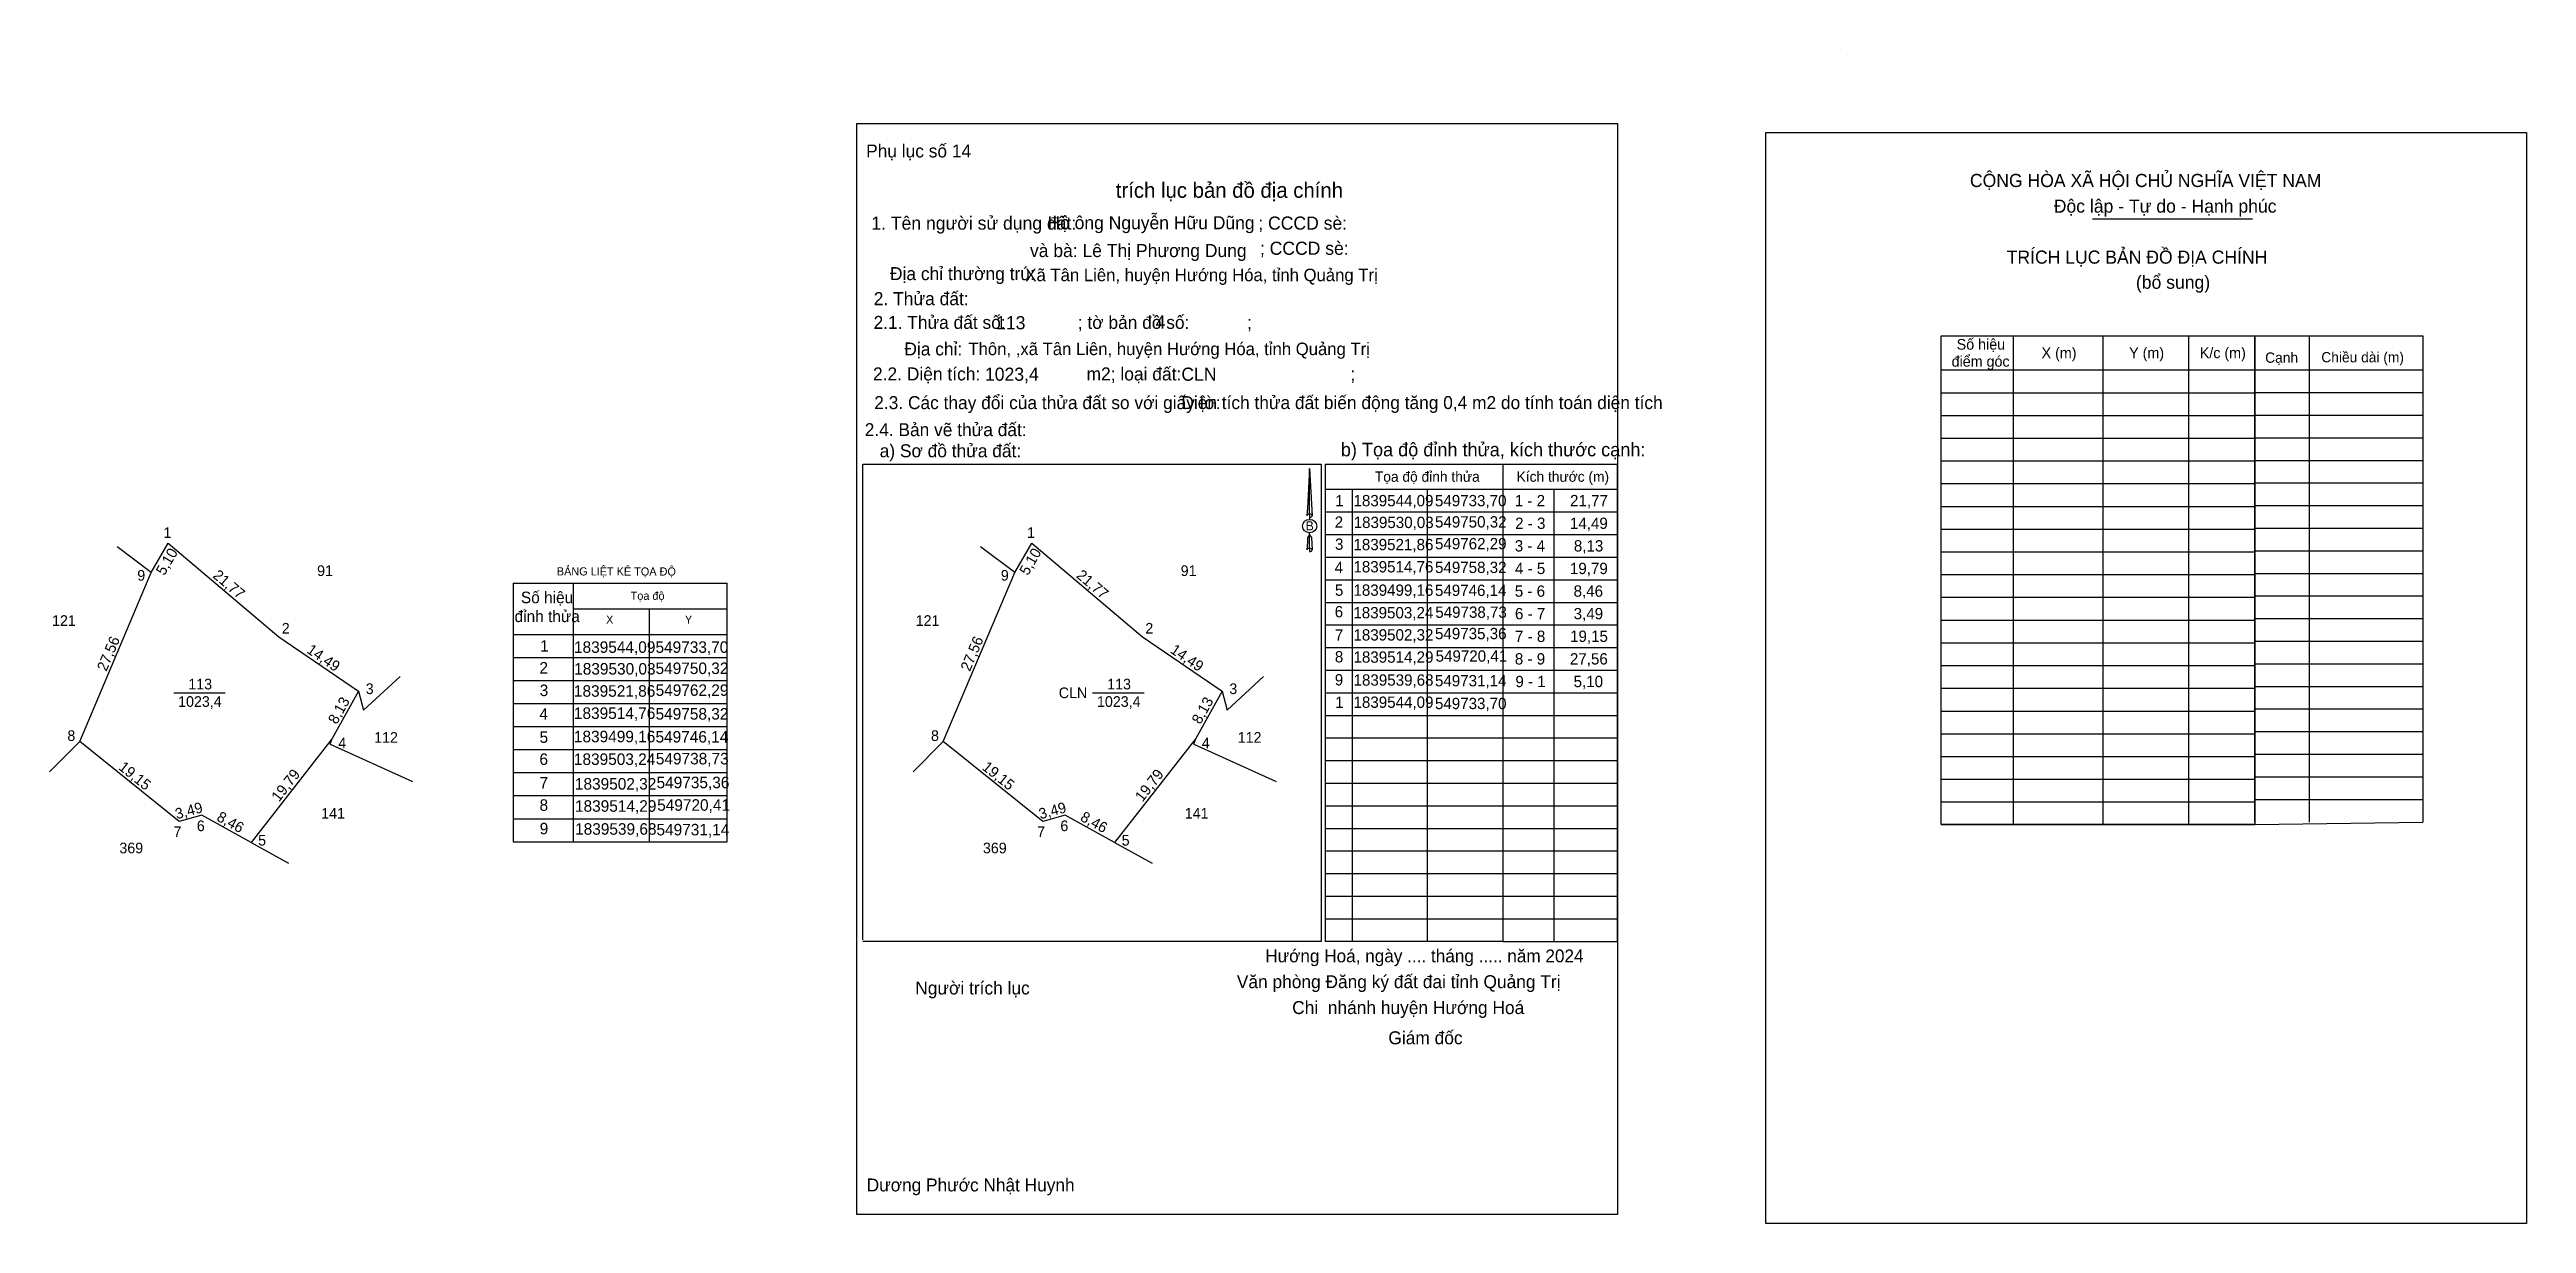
# Model space of a CAD drawing. Extents: x 549586 to 549958, y 1839442 to 1839618.
import ezdxf

# ---------------------------------------------------------------- set-up
doc = ezdxf.new("R2010")
doc.units = 0
for name, color, linetype in [('Level 1', 7, 'Continuous'), ('Level 10', 7, 'Continuous'), ('Level 13', 7, 'Continuous'), ('Level 27', 7, 'Continuous'), ('Level 29', 7, 'Continuous'), ('Level 3', 7, 'Continuous'), ('Level 36', 7, 'Continuous'), ('Level 40', 7, 'Continuous'), ('Level 42', 7, 'Continuous'), ('Level 49', 7, 'Continuous'), ('Level 5', 7, 'Continuous'), ('Level 52', 7, 'Continuous'), ('Level 53', 7, 'Continuous'), ('Level 6', 7, 'Continuous'), ('Level 63', 7, 'Continuous'), ('Level 9', 7, 'Continuous')]:
    doc.layers.add(name, color=color, linetype=linetype)

msp = doc.modelspace()

# ---------------------------------------------------------------- linework, layer by layer
at = {"layer": 'Level 1'}
for p, q in [((549855.12, 1839618.22), (549855.12, 1839618.22)), ((549893.01, 1839592.81), (549917.02, 1839592.81)), ((549925.54, 1839575.24), (549925.54, 1839502.22)), ((549917.39, 1839570.1), (549942.57, 1839570.1)), ((549917.39, 1839566.71), (549942.57, 1839566.71)), ((549917.39, 1839563.32), (549942.57, 1839563.32)), ((549917.39, 1839559.92), (549942.57, 1839559.92)), ((549804.5, 1839484.29), (549804.5, 1839555.97)), ((549804.5, 1839555.97), (549821.61, 1839555.97)), ((549821.61, 1839555.97), (549821.61, 1839484.29)), ((549917.39, 1839556.53), (549942.57, 1839556.53)), ((549777.86, 1839552.18), (549821.61, 1839552.18)), ((549812.11, 1839552.18), (549812.11, 1839484.29)), ((549917.39, 1839553.13), (549942.57, 1839553.13)), ((549777.77, 1839548.78), (549821.61, 1839548.78)), ((549917.39, 1839549.74), (549942.57, 1839549.74)), ((549777.77, 1839545.39), (549821.61, 1839545.39)), ((549917.39, 1839546.34), (549942.57, 1839546.34)), ((549777.77, 1839541.99), (549821.61, 1839541.99)), ((549917.39, 1839542.95), (549942.57, 1839542.95)), ((549777.77, 1839538.6), (549821.61, 1839538.6)), ((549917.39, 1839539.56), (549942.57, 1839539.56)), ((549777.77, 1839535.2), (549821.61, 1839535.2)), ((549917.39, 1839536.16), (549942.57, 1839536.16)), ((549777.77, 1839531.81), (549821.61, 1839531.81)), ((549917.39, 1839532.77), (549942.57, 1839532.77)), ((549777.77, 1839528.42), (549821.61, 1839528.42)), ((549917.39, 1839529.37), (549942.57, 1839529.37)), ((549917.39, 1839525.98), (549942.57, 1839525.98)), ((549777.77, 1839525.02), (549821.61, 1839525.02)), ((549917.39, 1839522.59), (549942.57, 1839522.59)), ((549777.77, 1839521.63), (549821.61, 1839521.63)), ((549917.39, 1839519.19), (549942.57, 1839519.19)), ((549777.77, 1839518.23), (549821.61, 1839518.23)), ((549777.77, 1839514.84), (549821.61, 1839514.84)), ((549917.39, 1839515.8), (549942.57, 1839515.8)), ((549777.77, 1839511.44), (549821.61, 1839511.44)), ((549917.39, 1839512.4), (549942.57, 1839512.4)), ((549777.77, 1839508.05), (549821.61, 1839508.05)), ((549917.39, 1839509.01), (549942.57, 1839509.01)), ((549777.77, 1839504.66), (549821.61, 1839504.66)), ((549917.39, 1839505.61), (549942.57, 1839505.61)), ((549777.77, 1839501.26), (549821.61, 1839501.26)), ((549917.39, 1839501.85), (549942.57, 1839502.22)), ((549777.77, 1839497.87), (549821.61, 1839497.87)), ((549777.77, 1839494.47), (549821.61, 1839494.47)), ((549777.77, 1839491.08), (549821.61, 1839491.08)), ((549777.77, 1839487.68), (549821.61, 1839487.68)), ((549804.5, 1839484.29), (549821.61, 1839484.29))]:
    msp.add_line(p, q, dxfattribs=at)
msp.add_lwpolyline([(549917.39, 1839502.22), (549917.39, 1839575.24), (549942.57, 1839575.24), (549942.57, 1839502.22)], dxfattribs=at)
at = {"layer": 'Level 10'}
for p, q in [((549768.51, 1839524.06), (549763.03, 1839519.02)), ((549758.01, 1839513.9), (549758.32, 1839514.76)), ((549758.01, 1839513.9), (549770.4, 1839508.31))]:
    msp.add_line(p, q, dxfattribs=at)
msp.add_lwpolyline([(549758.32, 1839514.76), (549746.14, 1839499.16), (549738.73, 1839503.24), (549735.36, 1839502.32), (549720.41, 1839514.29), (549731.14, 1839539.68), (549733.7, 1839544.09), (549750.32, 1839530.03), (549762.29, 1839521.86)], close=True, dxfattribs=at)
at = {"layer": 'Level 13'}
for points in [[(549707.43, 1839607.13), (549821.67, 1839607.13), (549821.67, 1839443.29), (549707.43, 1839443.29)], [(549843.91, 1839605.78), (549958.16, 1839605.78), (549958.16, 1839441.94), (549843.91, 1839441.94)]]:
    msp.add_lwpolyline(points, close=True, dxfattribs=at)
at = {"layer": 'Level 27'}
for p, q in [((549731.14, 1839539.68), (549726.02, 1839543.55)), ((549720.41, 1839514.29), (549715.88, 1839509.75)), ((549746.14, 1839499.16), (549751.76, 1839496.05))]:
    msp.add_line(p, q, dxfattribs=at)
at = {"layer": 'Level 29'}
msp.add_line((549762.29, 1839521.86), (549763.03, 1839519.02), dxfattribs=at)
msp.add_line((549762.29, 1839521.86), (549763.03, 1839519.02), dxfattribs=at)
at = {"layer": 'Level 3'}
for p, q in [((549855.12, 1839618.22), (549855.12, 1839618.22)), ((549708.31, 1839555.97), (549777.13, 1839555.97)), ((549708.31, 1839484.55), (549708.31, 1839555.97)), ((549777.13, 1839555.97), (549777.13, 1839484.29)), ((549777.77, 1839555.97), (549777.77, 1839484.29)), ((549777.77, 1839555.97), (549804.5, 1839555.97)), ((549781.81, 1839552.18), (549781.81, 1839484.29)), ((549793.05, 1839552.18), (549793.05, 1839484.29)), ((549777.13, 1839484.29), (549708.31, 1839484.29)), ((549804.5, 1839484.29), (549777.77, 1839484.29))]:
    msp.add_line(p, q, dxfattribs=at)
at = {"layer": 'Level 40'}
for p, q in [((549775.42, 1839555.31), (549775.1, 1839549.33)), ((549775.42, 1839555.31), (549775.78, 1839548.22)), ((549775.42, 1839555.31), (549775.78, 1839548.22)), ((549775.42, 1839548.46), (549775.42, 1839555.31)), ((549775.42, 1839555.31), (549775.78, 1839548.22)), ((549775.1, 1839549.33), (549775.02, 1839548.22)), ((549775.42, 1839548.46), (549775.42, 1839548.19)), ((549775.42, 1839548.19), (549775.42, 1839547.99)), ((549775.78, 1839548.22), (549775.78, 1839548.22)), ((549775.12, 1839544.93), (549775.1, 1839544.22)), ((549775.42, 1839545.34), (549775.12, 1839544.93)), ((549775.42, 1839547.99), (549775.42, 1839547.72)), ((549775.42, 1839547.99), (549775.42, 1839547.72)), ((549775.42, 1839547.99), (549775.42, 1839547.72)), ((549775.42, 1839545.34), (549775.42, 1839545.65)), ((549775.42, 1839545.34), (549775.42, 1839545.65)), ((549775.42, 1839545.34), (549775.42, 1839545.65)), ((549775.42, 1839545.34), (549775.7, 1839544.93)), ((549775.42, 1839545.34), (549775.7, 1839544.93)), ((549775.42, 1839545.34), (549775.7, 1839544.93)), ((549775.42, 1839543.33), (549775.42, 1839545.34)), ((549775.7, 1839544.93), (549775.78, 1839543.1)), ((549775.7, 1839544.93), (549775.78, 1839543.1)), ((549775.7, 1839544.93), (549775.78, 1839543.1)), ((549775.1, 1839544.22), (549775.02, 1839543.1)), ((549775.42, 1839543.33), (549775.42, 1839543.05)), ((549775.42, 1839543.05), (549775.42, 1839542.86)), ((549775.78, 1839543.1), (549775.78, 1839543.1))]:
    msp.add_line(p, q, dxfattribs=at)
for centre, start_param, end_param in [((549775.42, 1839548.21), 1.570796, 3.074452), ((549775.42, 1839548.21), 0.067141, 1.570796), ((549775.42, 1839548.21), 4.712389, 6.283185), ((549775.42, 1839543.08), 2.491069, 3.074278), ((549775.42, 1839543.08), 1.570796, 2.491069), ((549775.42, 1839543.08), 0.067141, 1.570796), ((549775.42, 1839543.08), 4.712389, 6.283185)]:
    msp.add_ellipse(centre, major_axis=(0.387, 0), ratio=0.614131, start_param=start_param, end_param=end_param, dxfattribs=at)
msp.add_ellipse((549775.42, 1839546.66), major_axis=(1.06, 0), ratio=0.952727, dxfattribs=at)
at = {"layer": 'Level 5'}
for p, q in [((549601.46, 1839539.68), (549596.34, 1839543.55)), ((549655.81, 1839538.08), (549687.93, 1839538.08)), ((549655.81, 1839538.08), (549655.81, 1839499.26)), ((549664.81, 1839538.08), (549664.81, 1839499.26)), ((549687.93, 1839499.26), (549687.93, 1839538.08)), ((549664.81, 1839534.25), (549687.93, 1839534.25)), ((549676.26, 1839534.25), (549676.26, 1839499.26)), ((549655.81, 1839530.39), (549687.93, 1839530.39)), ((549655.81, 1839526.93), (549687.93, 1839526.93)), ((549638.83, 1839524.06), (549633.35, 1839519.02)), ((549655.81, 1839523.47), (549687.93, 1839523.47)), ((549604.84, 1839521.62), (549612.58, 1839521.62)), ((549632.61, 1839521.86), (549633.35, 1839519.02)), ((549632.61, 1839521.86), (549633.35, 1839519.02)), ((549655.81, 1839520.01), (549687.93, 1839520.01)), ((549628.33, 1839513.9), (549628.64, 1839514.76)), ((549655.81, 1839516.55), (549687.93, 1839516.55)), ((549590.73, 1839514.29), (549586.19, 1839509.75)), ((549628.33, 1839513.9), (549640.71, 1839508.31)), ((549655.81, 1839513.1), (549687.93, 1839513.1)), ((549655.81, 1839509.64), (549687.93, 1839509.64)), ((549655.81, 1839506.18), (549687.93, 1839506.18)), ((549655.81, 1839502.72), (549687.93, 1839502.72)), ((549616.46, 1839499.16), (549622.07, 1839496.05)), ((549655.81, 1839499.26), (549687.93, 1839499.26))]:
    msp.add_line(p, q, dxfattribs=at)
msp.add_lwpolyline([(549628.64, 1839514.76), (549616.46, 1839499.16), (549609.05, 1839503.24), (549605.68, 1839502.32), (549590.73, 1839514.29), (549601.46, 1839539.68), (549604.02, 1839544.09), (549620.64, 1839530.03), (549632.61, 1839521.86)], close=True, dxfattribs=at)
at = {"layer": 'Level 53'}
for p, q in [((549707.43, 1839607.14), (549707.43, 1839607.14)), ((549821.67, 1839443.29), (549821.67, 1839443.29))]:
    msp.add_line(p, q, dxfattribs=at)
at = {"layer": 'Level 63'}
for p, q in [((549881.07, 1839575.24), (549881.07, 1839501.85)), ((549894.54, 1839575.24), (549894.54, 1839501.85)), ((549907.38, 1839575.24), (549907.38, 1839501.85)), ((549870.28, 1839570.1), (549917.39, 1839570.1)), ((549870.28, 1839566.69), (549917.39, 1839566.69)), ((549870.28, 1839563.28), (549917.39, 1839563.28)), ((549870.28, 1839559.86), (549917.39, 1839559.86)), ((549870.28, 1839556.45), (549917.39, 1839556.45)), ((549870.28, 1839553.03), (549917.39, 1839553.03)), ((549870.28, 1839549.62), (549917.39, 1839549.62)), ((549870.28, 1839546.2), (549917.39, 1839546.2)), ((549870.28, 1839542.79), (549917.39, 1839542.79)), ((549870.28, 1839539.37), (549917.39, 1839539.37)), ((549870.28, 1839535.96), (549917.39, 1839535.96)), ((549870.28, 1839532.54), (549917.39, 1839532.54)), ((549870.28, 1839529.13), (549917.39, 1839529.13)), ((549870.28, 1839525.71), (549917.39, 1839525.71)), ((549870.28, 1839522.3), (549917.39, 1839522.3)), ((549870.28, 1839518.88), (549917.39, 1839518.88)), ((549870.28, 1839515.47), (549917.39, 1839515.47)), ((549870.28, 1839512.06), (549917.39, 1839512.06)), ((549870.28, 1839508.64), (549917.39, 1839508.64)), ((549870.28, 1839505.25), (549917.39, 1839505.25)), ((549870.28, 1839501.85), (549917.39, 1839501.85))]:
    msp.add_line(p, q, dxfattribs=at)
msp.add_lwpolyline([(549870.28, 1839575.24), (549917.39, 1839575.24), (549917.39, 1839501.85), (549870.28, 1839501.85)], close=True, dxfattribs=at)
at = {"layer": 'Level 9'}
msp.add_line((549742.83, 1839521.62), (549750.56, 1839521.62), dxfattribs=at)

# ---------------------------------------------------------------- texts
at = {"layer": 'Level 1'}
for s, height, p in [('Phụ lục số 14', 1.9462, (549708.82, 1839602.01)), ('CỘNG HÒA XÃ HỘI CHỦ NGHĨA VIỆT NAM', 1.9733, (549874.58, 1839597.57)), ('1. Tên người sử dụng đất:', 1.9727, (549709.6, 1839591.17)), ('Hộ ông Nguyễn Hữu Dũng', 1.9641, (549736.05, 1839591.23)), ('; CCCD sè:', 1.973, (549767.71, 1839591.17)), ('Độc lập - Tự do - Hạnh phúc', 1.9733, (549887.17, 1839593.72)), ('và bà: Lê Thị Phương Dung', 1.9641, (549733.43, 1839587.05)), ('; CCCD sè:', 1.973, (549767.95, 1839587.39)), ('Địa chỉ thường trú:', 1.953, (549712.4, 1839583.59)), ('TRÍCH LỤC BẢN ĐỒ ĐỊA CHÍNH', 1.9733, (549880.1, 1839586.06)), ('2. Thửa đất:', 1.9572, (549709.96, 1839579.83)), ('(bổ sung)', 1.973, (549899.51, 1839582.29)), ('2.1. Thửa đất số:               ; tờ bản đồ số:            ;', 1.9462, (549709.94, 1839576.27)), ('Địa chỉ:', 1.946, (549714.57, 1839572.28)), ('2.2. Diện tích:                      m2; loại đất:                                   ;', 1.953, (549709.85, 1839568.53)), ('Cạnh', 1.546, (549918.92, 1839571.18)), ('Chiều dài (m)', 1.5457, (549927.35, 1839571.24)), ('2.3. Các thay đổi của thửa đất so với giấy tờ:', 1.9462, (549710.04, 1839564.22)), ('2.4. Bản vẽ thửa đất: ', 1.9462, (549708.61, 1839560.16)), ('a) Sơ đồ thửa đất: ', 1.9462, (549710.86, 1839556.99)), ('Tọa độ đỉnh thửa', 1.5457, (549785.22, 1839553.31)), ('Kích thước (m)', 1.5457, (549806.51, 1839553.31)), ('Hướng Hoá, ngày .... tháng ..... năm 2024', 1.9261, (549768.76, 1839481.15)), ('Người trích lục', 1.9462, (549716.2, 1839476.32)), ('Văn phòng Đăng ký đất đai tỉnh Quảng Trị', 1.9462, (549764.49, 1839477.27)), (' Chi  nhánh huyện Hướng Hoá', 1.9462, (549772.08, 1839473.38)), (' Giám đốc', 1.949, (549786.52, 1839468.84)), ('Dương Phước Nhật Huynh', 1.938, (549708.91, 1839446.75))]:
    msp.add_text(s, height=height, dxfattribs=at).set_placement(p)
at = {"layer": 'Level 10'}
msp.add_text('b) Tọa độ đỉnh thửa, kích thước cạnh:', height=2.0316, dxfattribs=at).set_placement((549780.11, 1839557.13))
at = {"layer": 'Level 13'}
for s, p in [('CLN', (549737.75, 1839520.82)), ('113', (549745.02, 1839522.13)), ('1023,4', (549743.49, 1839519.51))]:
    msp.add_text(s, height=1.6, dxfattribs=at).set_placement(p)
at = {"layer": 'Level 36'}
for s, p in [('91', (549756.06, 1839539.16)), ('121', (549716.26, 1839531.67)), ('112', (549764.62, 1839514.13)), ('141', (549756.67, 1839502.73)), ('369', (549726.36, 1839497.52))]:
    msp.add_text(s, height=1.6, dxfattribs=at).set_placement(p)
at = {"layer": 'Level 40'}
msp.add_text('B', height=1.38, dxfattribs=at).set_placement((549774.82, 1839546.01))
at = {"layer": 'Level 42'}
msp.add_text(' trích lục bản đồ địa chính', height=2.2832, dxfattribs=at).set_placement((549745.47, 1839595.95))
at = {"layer": 'Level 49'}
for s, rotation, p in [('5,10', 59.8649, (549733.12, 1839539.14)), ('21,77', 319.7698, (549740.27, 1839539.04)), ('27,56', 67.0907, (549724.4, 1839524.73)), ('14,49', 325.6849, (549754.37, 1839527.73)), ('8,13', 60.788, (549759.01, 1839516.78)), ('19,15', 321.3168, (549726.11, 1839510.22)), ('19,79', 52.0184, (549750.32, 1839505.14)), ('3,49', 15.2695, (549735, 1839502.62)), ('8,46', 331.1625, (549740.85, 1839502.51))]:
    msp.add_text(s, height=1.6, rotation=rotation, dxfattribs=at).set_placement(p)
at = {"layer": 'Level 5'}
for s, height, p in [('1', 1.6, (549603.3, 1839544.87)), ('91', 1.6, (549626.37, 1839539.16)), ('9', 1.6, (549599.37, 1839538.46)), ('Số hiệu', 1.732, (549656.98, 1839535.08)), ('121', 1.6, (549586.57, 1839531.67)), ('đỉnh thửa', 1.732, (549656.03, 1839532.24)), ('2', 1.6, (549621.07, 1839530.51)), ('2', 1.73, (549659.76, 1839524.51)), ('1', 1.73, (549659.85, 1839527.79)), ('1839544,09', 1.73, (549664.95, 1839527.62)), ('1839530,03', 1.73, (549664.98, 1839524.36)), ('549733,70', 1.73, (549677.19, 1839527.62)), ('549750,32', 1.73, (549677.2, 1839524.44)), ('113', 1.6, (549607.03, 1839522.13)), ('3', 1.6, (549633.68, 1839521.43)), ('3', 1.73, (549659.8, 1839521.13)), ('1839521,86', 1.73, (549664.94, 1839521.03)), ('549762,29', 1.73, (549677.21, 1839521.16)), ('1023,4', 1.6, (549605.5, 1839519.51)), ('4', 1.73, (549659.75, 1839517.58)), ('1839514,76', 1.73, (549664.94, 1839517.7)), ('549758,32', 1.73, (549677.2, 1839517.6)), ('8', 1.6, (549588.87, 1839514.39)), ('4', 1.6, (549629.55, 1839513.29)), ('112', 1.6, (549634.94, 1839514.13)), ('5', 1.73, (549659.78, 1839514.1)), ('1839499,16', 1.73, (549664.94, 1839514.19)), ('549746,14', 1.73, (549677.19, 1839514.15)), ('6', 1.73, (549659.76, 1839510.79)), ('1839503,24', 1.73, (549664.94, 1839510.79)), ('549738,73', 1.73, (549677.24, 1839510.87)), ('7', 1.73, (549659.78, 1839507.24)), ('1839502,32', 1.73, (549665.09, 1839507.09)), ('549735,36', 1.73, (549677.35, 1839507.29)), ('141', 1.6, (549626.99, 1839502.73)), ('8', 1.73, (549659.78, 1839503.9)), ('1839514,29', 1.73, (549665.1, 1839503.76)), ('549720,41', 1.73, (549677.44, 1839503.91)), ('7', 1.6, (549604.81, 1839499.95)), ('6', 1.6, (549608.31, 1839500.85)), ('5', 1.6, (549617.52, 1839498.68)), ('9', 1.73, (549659.8, 1839500.37)), ('1839539,68', 1.73, (549665.12, 1839500.31)), ('549731,14', 1.73, (549677.34, 1839500.21)), ('369', 1.6, (549596.68, 1839497.52))]:
    msp.add_text(s, height=height, dxfattribs=at).set_placement(p)
for s, height, rotation, p in [('5,10', 1.6, 59.8649, (549603.44, 1839539.14)), ('BẢNG LIỆT KÊ TỌA ĐỘ', 1.2218, 359.9219, (549662.37, 1839539.25)), ('21,77', 1.6, 319.7698, (549610.59, 1839539.04)), ('Tọa độ', 1.222, 359.9219, (549673.46, 1839535.59)), ('27,56', 1.6, 67.0907, (549594.72, 1839524.73)), ('X', 1.22, 359.9219, (549669.77, 1839532)), ('Y', 1.22, 359.9219, (549681.61, 1839532)), ('14,49', 1.6, 325.6849, (549624.68, 1839527.73)), ('8,13', 1.6, 60.788, (549629.32, 1839516.78)), ('19,15', 1.6, 321.3168, (549596.43, 1839510.22)), ('19,79', 1.6, 52.0184, (549620.64, 1839505.14)), ('3,49', 1.6, 15.2695, (549605.31, 1839502.62)), ('8,46', 1.6, 331.1625, (549611.16, 1839502.51))]:
    msp.add_text(s, height=height, rotation=rotation, dxfattribs=at).set_placement(p)
at = {"layer": 'Level 52'}
for s, p in [('2', (549779.19, 1839546.41)), ('1', (549779.28, 1839549.63)), ('1839544,09', (549782.01, 1839549.63)), ('549733,70', (549794.24, 1839549.63)), ('549750,32', (549794.25, 1839546.44)), ('1 - 2', (549806.23, 1839549.63)), ('21,77', (549814.53, 1839549.63)), ('3', (549779.23, 1839543.09)), ('1839521,86', (549782, 1839543.03)), ('1839530,03', (549782.04, 1839546.36)), ('549762,29', (549794.25, 1839543.17)), ('3 - 4', (549806.23, 1839542.84)), ('2 - 3', (549806.28, 1839546.23)), ('14,49', (549814.51, 1839546.23)), ('8,13', (549815.1, 1839542.84)), ('4', (549779.18, 1839539.6)), ('1839514,76', (549782, 1839539.7)), ('549758,32', (549794.25, 1839539.61)), ('4 - 5', (549806.26, 1839539.45)), ('19,79', (549814.51, 1839539.45)), ('5', (549779.22, 1839536.19)), ('1839499,16', (549782, 1839536.19)), ('549746,14', (549794.24, 1839536.16)), ('5 - 6', (549806.23, 1839536.05)), ('8,46', (549815.06, 1839536.05)), ('6', (549779.19, 1839532.95)), ('1839503,24', (549781.99, 1839532.8)), ('549738,73', (549794.29, 1839532.88)), ('6 - 7', (549806.26, 1839532.66)), ('3,49', (549815.07, 1839532.66)), ('7', (549779.21, 1839529.46)), ('1839502,32', (549782, 1839529.47)), ('549735,36', (549794.25, 1839529.67)), ('7 - 8', (549806.26, 1839529.26)), ('19,15', (549814.53, 1839529.26)), ('8', (549779.21, 1839526.18)), ('1839514,29', (549782.01, 1839526.14)), ('549720,41', (549794.34, 1839526.29)), ('8 - 9', (549806.24, 1839525.87)), ('27,56', (549814.51, 1839525.87)), ('9', (549779.2, 1839522.73)), ('1839539,68', (549782.02, 1839522.69)), ('549731,14', (549794.24, 1839522.59)), ('9 - 1', (549806.32, 1839522.47)), ('5,10', (549815.06, 1839522.47)), ('1', (549779.28, 1839519.35)), ('1839544,09', (549782.01, 1839519.36)), ('549733,70', (549794.24, 1839519.17))]:
    msp.add_text(s, height=1.7, dxfattribs=at).set_placement(p)
at = {"layer": 'Level 6'}
for s, height, p in [('Xã Tân Liên, huyện Hướng Hóa, tỉnh Quảng Trị', 1.8741, (549732.74, 1839583.43)), ('113', 1.973, (549728.34, 1839576.21)), ('4', 1.97, (549752.31, 1839576.31)), ('Thôn, ,xã Tân Liên, huyện Hướng Hóa, tỉnh Quảng Trị', 1.8741, (549724.18, 1839572.33)), ('1023,4', 1.973, (549726.67, 1839568.48)), ('CLN', 1.973, (549756.16, 1839568.48)), ('.', 1.59, (549754.16, 1839564.28)), ('Diện tích thửa đất biến động tăng 0,4 m2 do tính toán diện tích', 1.9443, (549756.16, 1839564.23))]:
    msp.add_text(s, height=height, dxfattribs=at).set_placement(p)
at = {"layer": 'Level 63'}
for s, p in [('Số hiệu', (549872.59, 1839573.15)), ('điểm góc', (549871.83, 1839570.59)), ('X (m)', (549885.34, 1839571.87)), ('Y (m)', (549898.49, 1839571.87)), ('K/c (m)', (549909.1, 1839571.87))]:
    msp.add_text(s, height=1.605, dxfattribs=at).set_placement(p)
at = {"layer": 'Level 9'}
for s, p in [('1', (549732.98, 1839544.87)), ('9', (549729.05, 1839538.46)), ('2', (549750.75, 1839530.51)), ('3', (549763.36, 1839521.43)), ('8', (549718.56, 1839514.39)), ('4', (549759.23, 1839513.29)), ('7', (549734.5, 1839499.95)), ('6', (549737.99, 1839500.85)), ('5', (549747.2, 1839498.68))]:
    msp.add_text(s, height=1.6, dxfattribs=at).set_placement(p)

doc.saveas('drawing.dxf')
